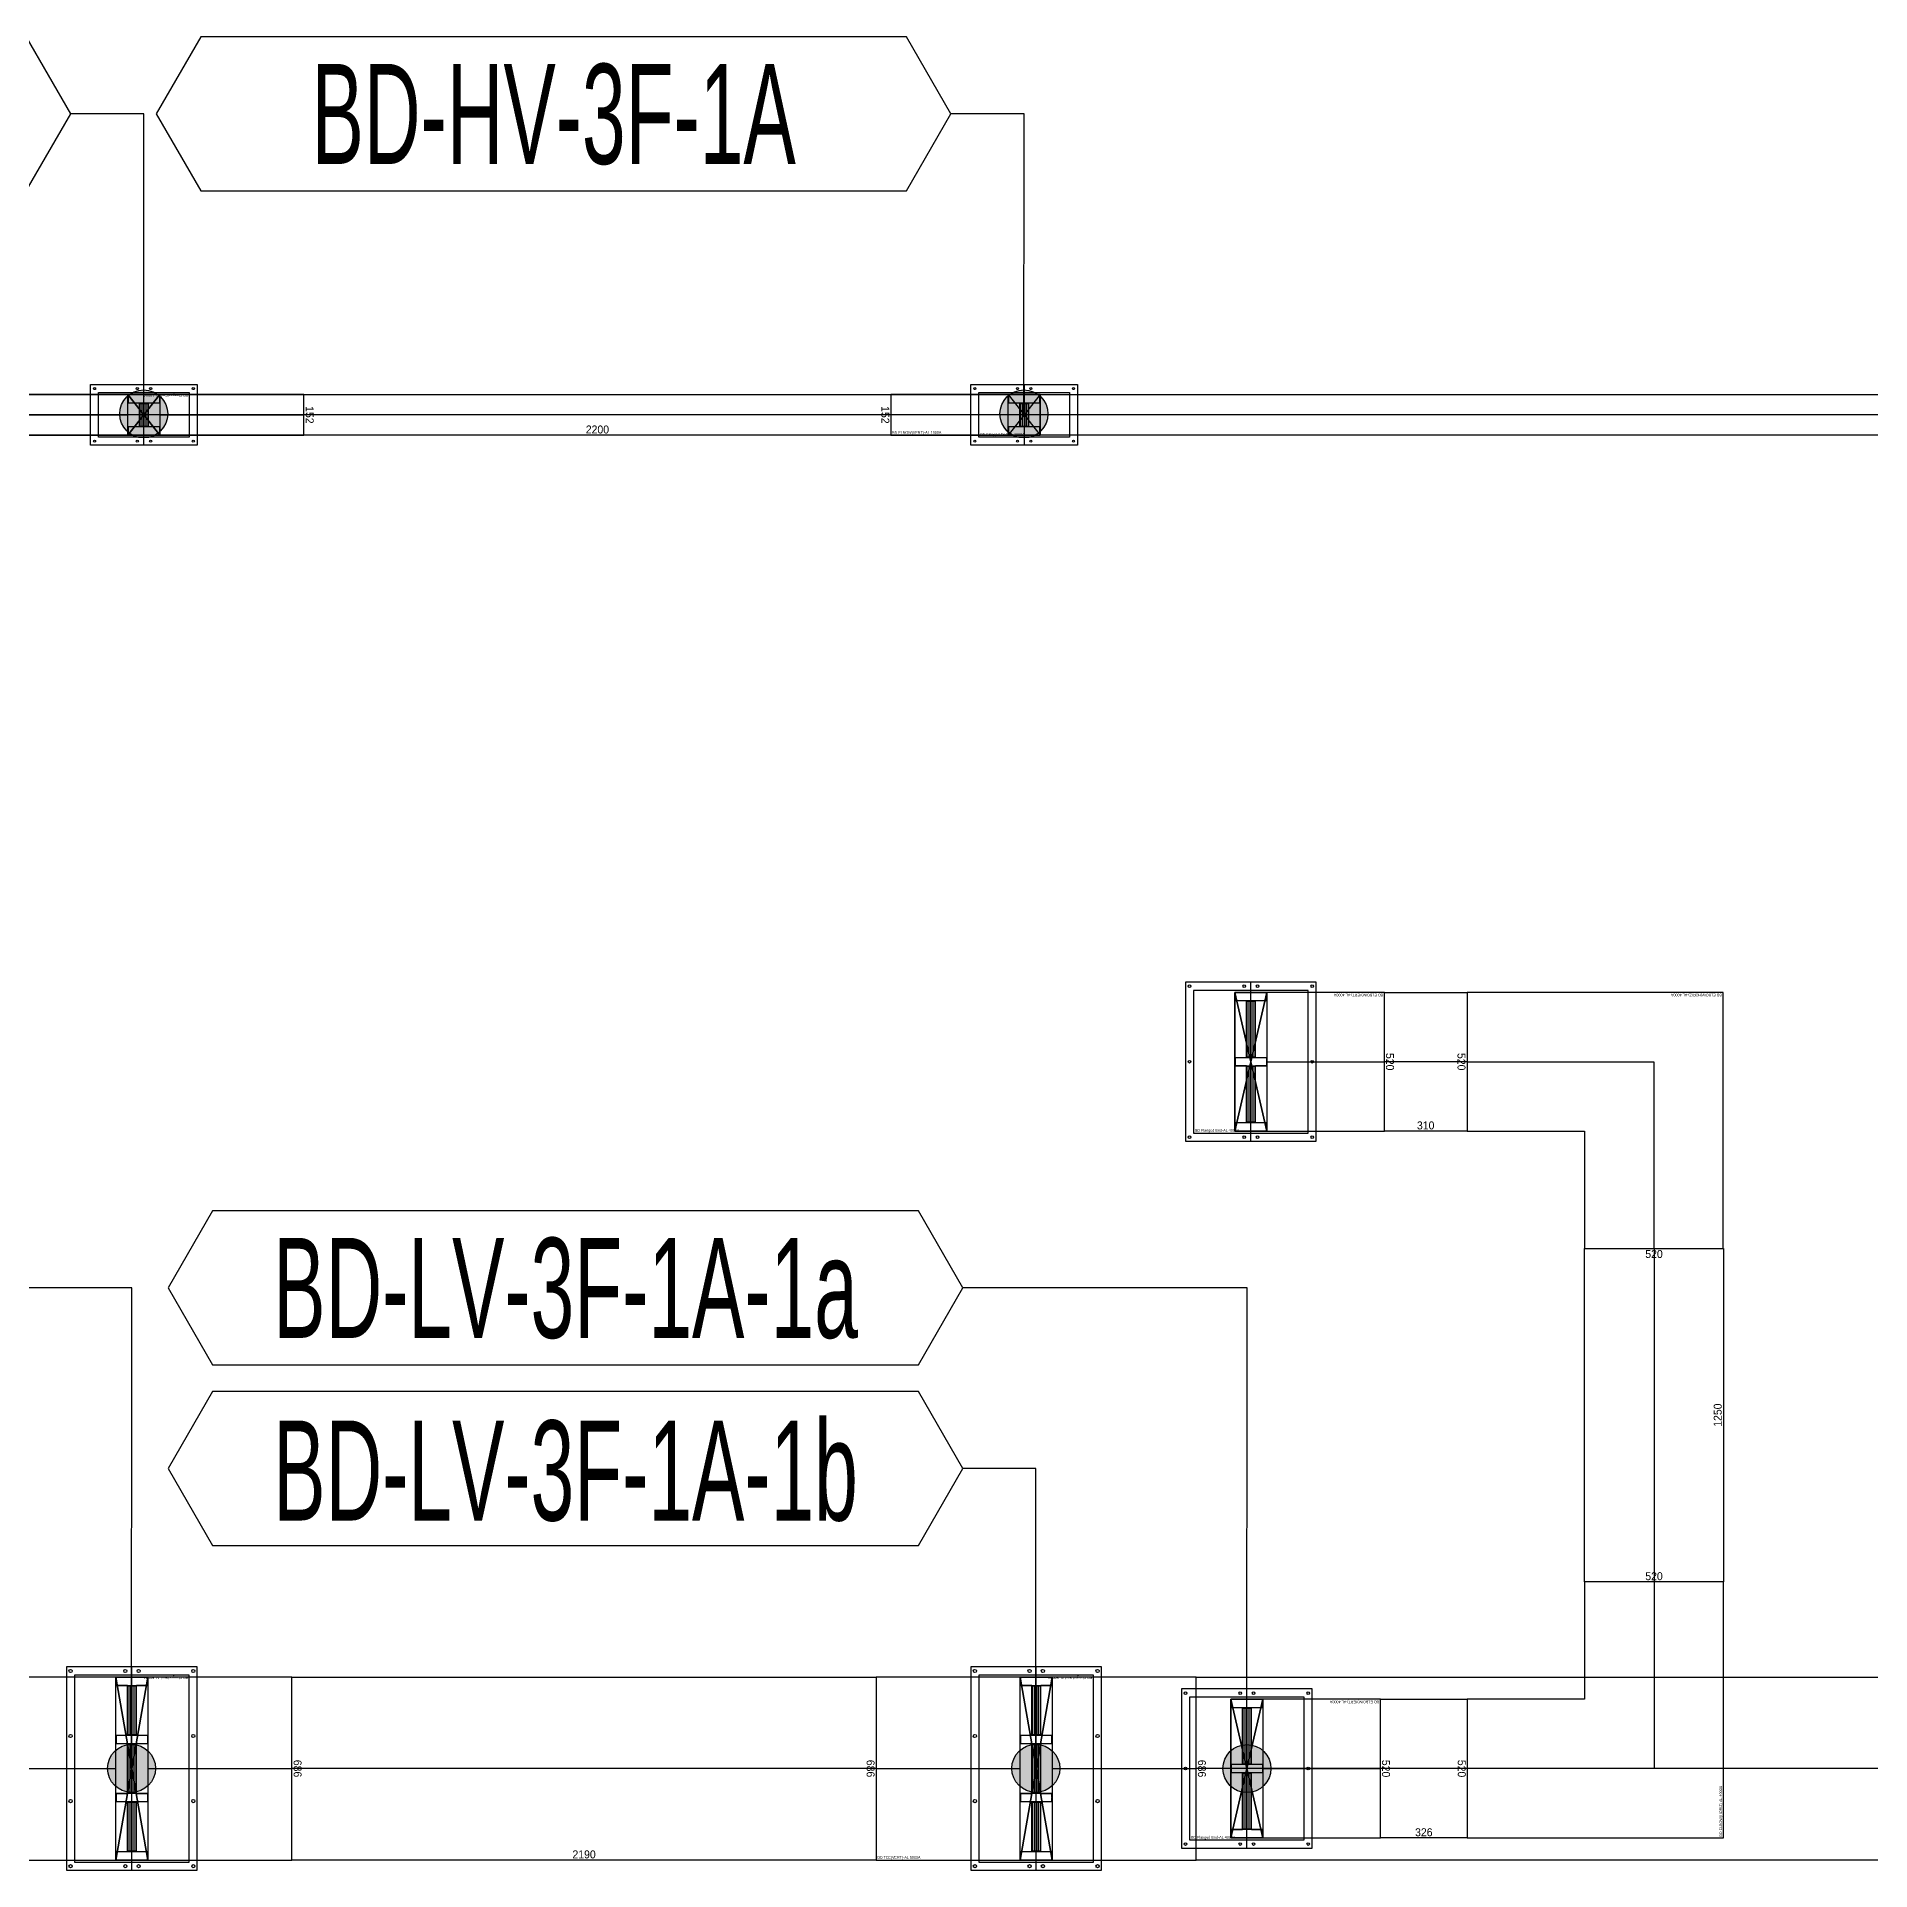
# Model space of a CAD drawing. Header units: millimetres. Extents: x 28486 to 374549, y -351975 to 868946.
# Drawn here: x 302048 to 308922, y 410718 to 417593 of the extents above; entities that cross this region are included whole.
import ezdxf
from ezdxf.enums import TextEntityAlignment as Align

# ---------------------------------------------------------------- set-up
doc = ezdxf.new("R2010")
doc.units = ezdxf.units.MM
doc.header["$LTSCALE"] = 150
doc.layers.get('Defpoints').update_dxf_attribs({"color": 150})
for name, color, linetype in [('-----27 Bus Duct_HV_IT BACK UP A', 7, 'Continuous'), ('-----27 Bus Duct_HV_IT BACK UP B', 3, 'Continuous'), ('-----27 Bus Duct_LV_380-220V', 200, 'Continuous'), ('-----27 Bus Duct_LV_380-220V_IT BACK UP', 2, 'Continuous'), ('-----29 주기', 1, 'Continuous'), ('-----30 Text', 2, 'Continuous'), ('-----99 Cable Schedule', 2, 'Continuous')]:
    doc.layers.add(name, color=color, linetype=linetype)
doc.styles.add('ELEC', font='')
doc.styles.get("Standard").update_dxf_attribs({"font": ''})
doc.styles.get('ELEC').set_extended_font_data('Dotum')
doc.styles.get('Standard').set_extended_font_data('Dotum')
doc.dimstyles.new('전기통신참고용-치수', dxfattribs={"dimscale": 15, "dimtxt": 2, "dimasz": 0, "dimexe": 0, "dimexo": 0, "dimgap": 0.4, "dimtad": 4, "dimdec": 0, "dimzin": 0, "dimdsep": 46, "dimtxsty": 'Standard', "dimblk": 'NONE', "dimcen": 0, "dimse1": 1, "dimse2": 1, "dimsd1": 1, "dimsd2": 1, "dimclrd": 8, "dimclre": 8, "dimclrt": 8, "dimadec": 0, "dimazin": 0, "dimtfac": 1, "dimtdec": 0, "dimtix": 1, "dimtmove": 2, "dimatfit": 0, "dimldrblk": 'NONE', "dimfxl": 2, "dimtolj": 1, "dimtzin": 0, "dimarcsym": 0})

# ---------------------------------------------------------------- blocks, each defined once
blk = doc.blocks.new('*U23')
at = {"color": 0}
blk.add_line((0, -298.5), (0, 298.5), dxfattribs=at)
at = {"color": 1}
for p, q in [((60, 260), (-60, -260)), ((-60, 260), (60, -260))]:
    blk.add_line(p, q, dxfattribs=at)
at = {"color": 0}
for points in [[(-245, -298.5), (245, -298.5), (245, 298.5), (-245, 298.5)], [(-215, -267.5), (215, -267.5), (215, 267.5), (-215, 267.5)]]:
    blk.add_lwpolyline(points, close=True, dxfattribs=at)
at = {"color": 1}
blk.add_lwpolyline([(60, -260), (-60, -260), (-60, 260), (60, 260)], close=True, dxfattribs=at)
for points in [[(-60, 14, -0.4142136), (-58, 16), (-17.2, 16, 0.4142136), (-16.2, 17), (-16.2, 227, 0.4142136), (-17.2, 228), (-58, 228, -0.4142136), (-60, 230), (-60, 260, -0.4142136), (-59, 259), (-59, 230, 0.4142136), (-58, 229), (58, 229, 0.4142136), (59, 230), (59, 259, -0.4142136), (60, 260), (60, 230, -0.4142136), (58, 228), (17.2, 228, 0.4142136), (16.2, 227), (16.2, 17, 0.4142136), (17.2, 16), (58, 16, -0.4142136), (60, 14), (60, 2, -0.4142136), (59, 3), (59, 14, 0.4142136), (58, 15), (-58, 15, 0.4142136), (-59, 14), (-59, 3, -0.4142136), (-60, 2), (-60, 2), (-60, 2), (-60, 2)], [(-15.2, 17), (-15.2, 227, -0.4142136), (-14.2, 228), (14.2, 228, -0.4142136), (15.2, 227), (15.2, 17, -0.4142136), (14.2, 16), (-14.2, 16, -0.4142136)], [(-14.2, 18), (-14.2, 226, -0.4142136), (-13.2, 227), (-8.85, 227, -0.4142136), (-7.85, 226), (-7.85, 18, -0.4142136), (-8.85, 17), (-13.2, 17, -0.4142136)], [(-6.85, 18), (-6.85, 226, -0.4142136), (-5.85, 227), (-1.5, 227, -0.4142136), (-0.5, 226), (-0.5, 18, -0.4142136), (-1.5, 17), (-5.85, 17, -0.4142136)], [(0.5, 18), (0.5, 226, -0.4142136), (1.5, 227), (5.85, 227, -0.4142136), (6.85, 226), (6.85, 18, -0.4142136), (5.85, 17), (1.5, 17, -0.4142136)], [(7.85, 18), (7.85, 226, -0.4142136), (8.85, 227), (13.2, 227, -0.4142136), (14.2, 226), (14.2, 18, -0.4142136), (13.2, 17), (8.85, 17, -0.4142136)], [(-60, -230, -0.4142136), (-58, -228), (-17.2, -228, 0.4142136), (-16.2, -227), (-16.2, -17, 0.4142136), (-17.2, -16), (-58, -16, -0.4142136), (-60, -14), (-60, 0, -0.4142136), (-59, -1), (-59, -14, 0.4142136), (-58, -15), (58, -15, 0.4142136), (59, -14), (59, -1, -0.4142136), (60, 0), (60, -14, -0.4142136), (58, -16), (17.2, -16, 0.4142136), (16.2, -17), (16.2, -227, 0.4142136), (17.2, -228), (58, -228, -0.4142136), (60, -230), (60, -260, -0.4142136), (59, -259), (59, -230, 0.4142136), (58, -229), (-58, -229, 0.4142136), (-59, -230), (-59, -259, -0.4142136), (-60, -260), (-60, -260), (-60, -260), (-60, -260)], [(-15.2, -227), (-15.2, -17, -0.4142136), (-14.2, -16), (14.2, -16, -0.4142136), (15.2, -17), (15.2, -227, -0.4142136), (14.2, -228), (-14.2, -228, -0.4142136)], [(-14.2, -226), (-14.2, -18, -0.4142136), (-13.2, -17), (-8.85, -17, -0.4142136), (-7.85, -18), (-7.85, -226, -0.4142136), (-8.85, -227), (-13.2, -227, -0.4142136)], [(-6.85, -226), (-6.85, -18, -0.4142136), (-5.85, -17), (-1.5, -17, -0.4142136), (-0.5, -18), (-0.5, -226, -0.4142136), (-1.5, -227), (-5.85, -227, -0.4142136)], [(0.5, -226), (0.5, -18, -0.4142136), (1.5, -17), (5.85, -17, -0.4142136), (6.85, -18), (6.85, -226, -0.4142136), (5.85, -227), (1.5, -227, -0.4142136)], [(7.85, -226), (7.85, -18, -0.4142136), (8.85, -17), (13.2, -17, -0.4142136), (14.2, -18), (14.2, -226, -0.4142136), (13.2, -227), (8.85, -227, -0.4142136)]]:
    blk.add_lwpolyline(points, format="xyb", close=True, dxfattribs=at)
at = {"color": 0}
for centre in [(-230, 283), (-25, 283), (25, 283), (230, 283), (-230, 0), (230, 0), (-230, -283), (-25, -283), (25, -283), (230, -283)]:
    blk.add_circle(centre, 5, dxfattribs=at)
at = {"color": 0, "style": 'ELEC'}
blk.add_text('BD Flanged End-AL 4000A', height=10, dxfattribs=at).set_placement((-210, -257.5), align=Align.MIDDLE_LEFT)
blk = doc.blocks.new('*U22')
at = {"color": 1}
for p, q in [((340, 260), (220, -260)), ((220, 260), (340, -260))]:
    blk.add_line(p, q, dxfattribs=at)
at = {"color": 0}
blk.add_lwpolyline([(-220, -260), (220, -260), (220, 260), (-220, 260)], close=True, dxfattribs=at)
blk.add_lwpolyline([(220, -260), (340, -260), (340, 260), (220, 260)], dxfattribs=at)
at = {"color": 1}
for points in [[(220, 14, -0.4142136), (222, 16), (262.8, 16, 0.4142136), (263.8, 17), (263.8, 227, 0.4142136), (262.8, 228), (222, 228, -0.4142136), (220, 230), (220, 260, -0.4142136), (221, 259), (221, 230, 0.4142136), (222, 229), (338, 229, 0.4142136), (339, 230), (339, 259, -0.4142136), (340, 260), (340, 230, -0.4142136), (338, 228), (297.2, 228, 0.4142136), (296.2, 227), (296.2, 17, 0.4142136), (297.2, 16), (338, 16, -0.4142136), (340, 14), (340, 2, -0.4142136), (339, 3), (339, 14, 0.4142136), (338, 15), (222, 15, 0.4142136), (221, 14), (221, 3, -0.4142136), (220, 2), (220, 2), (220, 2), (220, 2)], [(264.8, 17), (264.8, 227, -0.4142136), (265.8, 228), (294.2, 228, -0.4142136), (295.2, 227), (295.2, 17, -0.4142136), (294.2, 16), (265.8, 16, -0.4142136)], [(265.8, 18), (265.8, 226, -0.4142136), (266.8, 227), (271.15, 227, -0.4142136), (272.15, 226), (272.15, 18, -0.4142136), (271.15, 17), (266.8, 17, -0.4142136)], [(273.15, 18), (273.15, 226, -0.4142136), (274.15, 227), (278.5, 227, -0.4142136), (279.5, 226), (279.5, 18, -0.4142136), (278.5, 17), (274.15, 17, -0.4142136)], [(280.5, 18), (280.5, 226, -0.4142136), (281.5, 227), (285.85, 227, -0.4142136), (286.85, 226), (286.85, 18, -0.4142136), (285.85, 17), (281.5, 17, -0.4142136)], [(287.85, 18), (287.85, 226, -0.4142136), (288.85, 227), (293.2, 227, -0.4142136), (294.2, 226), (294.2, 18, -0.4142136), (293.2, 17), (288.85, 17, -0.4142136)], [(220, -230, -0.4142136), (222, -228), (262.8, -228, 0.4142136), (263.8, -227), (263.8, -17, 0.4142136), (262.8, -16), (222, -16, -0.4142136), (220, -14), (220, 0, -0.4142136), (221, -1), (221, -14, 0.4142136), (222, -15), (338, -15, 0.4142136), (339, -14), (339, -1, -0.4142136), (340, 0), (340, -14, -0.4142136), (338, -16), (297.2, -16, 0.4142136), (296.2, -17), (296.2, -227, 0.4142136), (297.2, -228), (338, -228, -0.4142136), (340, -230), (340, -260, -0.4142136), (339, -259), (339, -230, 0.4142136), (338, -229), (222, -229, 0.4142136), (221, -230), (221, -259, -0.4142136), (220, -260), (220, -260), (220, -260), (220, -260)], [(264.8, -227), (264.8, -17, -0.4142136), (265.8, -16), (294.2, -16, -0.4142136), (295.2, -17), (295.2, -227, -0.4142136), (294.2, -228), (265.8, -228, -0.4142136)], [(265.8, -226), (265.8, -18, -0.4142136), (266.8, -17), (271.15, -17, -0.4142136), (272.15, -18), (272.15, -226, -0.4142136), (271.15, -227), (266.8, -227, -0.4142136)], [(273.15, -226), (273.15, -18, -0.4142136), (274.15, -17), (278.5, -17, -0.4142136), (279.5, -18), (279.5, -226, -0.4142136), (278.5, -227), (274.15, -227, -0.4142136)], [(280.5, -226), (280.5, -18, -0.4142136), (281.5, -17), (285.85, -17, -0.4142136), (286.85, -18), (286.85, -226, -0.4142136), (285.85, -227), (281.5, -227, -0.4142136)], [(287.85, -226), (287.85, -18, -0.4142136), (288.85, -17), (293.2, -17, -0.4142136), (294.2, -18), (294.2, -226, -0.4142136), (293.2, -227), (288.85, -227, -0.4142136)]]:
    blk.add_lwpolyline(points, format="xyb", close=True, dxfattribs=at)
blk.add_lwpolyline([(220, 0), (-220, 0)], dxfattribs=at)
at = {"color": 0, "style": 'ELEC'}
blk.add_text('BD ELBOW(VERT)-AL 4000A', height=10, dxfattribs=at).set_placement((-215, -250), align=Align.MIDDLE_LEFT)
blk = doc.blocks.new('*U24')
at = {"color": 0}
blk.add_lwpolyline([(-260, -260), (700, -260), (700, 260), (260, 260), (260, 700), (-260, 700)], close=True, dxfattribs=at)
at = {"color": 1}
blk.add_lwpolyline([(700, 0), (0, 0), (0, 700)], dxfattribs=at)
at = {"color": 0, "style": 'ELEC'}
blk.add_text('BD ELBOW(HORIZ)-AL 4000A', height=10, dxfattribs=at).set_placement((-255, -250), align=Align.MIDDLE_LEFT)
blk = doc.blocks.new('*D876')
at = {"layer": 'Defpoints', "color": 0, "transparency": 16777216}
for p in [(0, 3210), (520, 3210), (520, 3210)]:
    blk.add_point(p, dxfattribs=at)
at = {"color": 0, "transparency": 16777216, "insert": (260, 3189), "char_height": 30, "attachment_point": 5}
blk.add_mtext('\\A1;{\\C0;520}', dxfattribs=at)
blk = doc.blocks.new('_None')
blk = doc.blocks.new('*D877')
at = {"layer": 'Defpoints', "color": 0, "transparency": 16777216}
for p in [(520, 3210), (520, 3210), (520, 2900)]:
    blk.add_point(p, dxfattribs=at)
at = {"color": 0, "transparency": 16777216, "insert": (499, 3055), "char_height": 30, "attachment_point": 5, "rotation": 90}
blk.add_mtext('\\A1;{\\C0;310}', dxfattribs=at)
blk = doc.blocks.new('*D878')
at = {"layer": 'Defpoints', "color": 0, "transparency": 16777216}
for p in [(0, 2900), (520, 2900), (520, 2900)]:
    blk.add_point(p, dxfattribs=at)
at = {"color": 0, "transparency": 16777216, "insert": (260, 2921), "char_height": 30, "attachment_point": 5}
blk.add_mtext('\\A1;{\\C0;520}', dxfattribs=at)
blk = doc.blocks.new('*D860')
at = {"layer": 'Defpoints', "color": 0, "transparency": 16777216}
for p in [(0, 3226), (520, 3226), (520, 3226)]:
    blk.add_point(p, dxfattribs=at)
at = {"color": 0, "transparency": 16777216, "insert": (260, 3205), "char_height": 30, "attachment_point": 5}
blk.add_mtext('\\A1;{\\C0;520}', dxfattribs=at)
blk = doc.blocks.new('*D861')
at = {"layer": 'Defpoints', "color": 0, "transparency": 16777216}
for p in [(520, 3226), (520, 3226), (520, 2900)]:
    blk.add_point(p, dxfattribs=at)
at = {"color": 0, "transparency": 16777216, "insert": (499, 3063), "char_height": 30, "attachment_point": 5, "rotation": 90}
blk.add_mtext('\\A1;{\\C0;326}', dxfattribs=at)
blk = doc.blocks.new('*D862')
at = {"layer": 'Defpoints', "color": 0, "transparency": 16777216}
for p in [(0, 2900), (520, 2900), (520, 2900)]:
    blk.add_point(p, dxfattribs=at)
at = {"color": 0, "transparency": 16777216, "insert": (260, 2921), "char_height": 30, "attachment_point": 5}
blk.add_mtext('\\A1;{\\C0;520}', dxfattribs=at)
blk = doc.blocks.new('*D30')
at = {"layer": 'Defpoints', "color": 0, "transparency": 16777216}
for p in [(0, 4150), (520, 4150), (520, 4150)]:
    blk.add_point(p, dxfattribs=at)
at = {"color": 0, "transparency": 16777216, "insert": (260, 4129), "char_height": 30, "attachment_point": 5}
blk.add_mtext('\\A1;{\\C0;520}', dxfattribs=at)
blk = doc.blocks.new('*D31')
at = {"layer": 'Defpoints', "color": 0, "transparency": 16777216}
for p in [(520, 4150), (520, 4150), (520, 2900)]:
    blk.add_point(p, dxfattribs=at)
at = {"color": 0, "transparency": 16777216, "insert": (499, 3525), "char_height": 30, "attachment_point": 5, "rotation": 90}
blk.add_mtext('\\A1;{\\C0;1250}', dxfattribs=at)
blk = doc.blocks.new('*D32')
at = {"layer": 'Defpoints', "color": 0, "transparency": 16777216}
for p in [(0, 2900), (520, 2900), (520, 2900)]:
    blk.add_point(p, dxfattribs=at)
at = {"color": 0, "transparency": 16777216, "insert": (260, 2921), "char_height": 30, "attachment_point": 5}
blk.add_mtext('\\A1;{\\C0;520}', dxfattribs=at)
blk = doc.blocks.new('*U66')
at = {"color": 1}
for p, q in [((60, 76), (-60, -76)), ((-60, 76), (60, -76))]:
    blk.add_line(p, q, dxfattribs=at)
at = {"color": 0}
blk.add_line((0, 113.5), (0, -113.5), dxfattribs=at)
for points in [[(200, -113.5), (-200, -113.5), (-200, 113.5), (200, 113.5)], [(170, -83.5), (-170, -83.5), (-170, 83.5), (170, 83.5)]]:
    blk.add_lwpolyline(points, close=True, dxfattribs=at)
at = {"color": 1}
blk.add_lwpolyline([(60, -76), (-60, -76), (-60, 76), (60, 76)], close=True, dxfattribs=at)
for points in [[(-60, -46, -0.4142136), (-58, -44), (-17.2, -44, 0.4142136), (-16.2, -43), (-16.2, 43, 0.4142136), (-17.2, 44), (-58, 44, -0.4142136), (-60, 46), (-60, 76, -0.4142136), (-59, 75), (-59, 46, 0.4142136), (-58, 45), (58, 45, 0.4142136), (59, 46), (59, 75, -0.4142136), (60, 76), (60, 46, -0.4142136), (58, 44), (17.2, 44, 0.4142136), (16.2, 43), (16.2, -43, 0.4142136), (17.2, -44), (58, -44, -0.4142136), (60, -46), (60, -76, -0.4142136), (59, -75), (59, -46, 0.4142136), (58, -45), (-58, -45, 0.4142136), (-59, -46), (-59, -75, -0.4142136), (-60, -76), (-60, -76), (-60, -76), (-60, -76)], [(-15.2, -43), (-15.2, 43, -0.4142136), (-14.2, 44), (14.2, 44, -0.4142136), (15.2, 43), (15.2, -43, -0.4142136), (14.2, -44), (-14.2, -44, -0.4142136)], [(-14.2, -42), (-14.2, 42, -0.4142136), (-13.2, 43), (-8.85, 43, -0.4142136), (-7.85, 42), (-7.85, -42, -0.4142136), (-8.85, -43), (-13.2, -43, -0.4142136)], [(-6.85, -42), (-6.85, 42, -0.4142136), (-5.85, 43), (-1.5, 43, -0.4142136), (-0.5, 42), (-0.5, -42, -0.4142136), (-1.5, -43), (-5.85, -43, -0.4142136)], [(0.5, -42), (0.5, 42, -0.4142136), (1.5, 43), (5.85, 43, -0.4142136), (6.85, 42), (6.85, -42, -0.4142136), (5.85, -43), (1.5, -43, -0.4142136)], [(7.85, -42), (7.85, 42, -0.4142136), (8.85, 43), (13.2, 43, -0.4142136), (14.2, 42), (14.2, -42, -0.4142136), (13.2, -43), (8.85, -43, -0.4142136)]]:
    blk.add_lwpolyline(points, format="xyb", close=True, dxfattribs=at)
at = {"color": 0}
for centre in [(-185, 98.5), (-25, 98.5), (25, 98.5), (185, 98.5), (-185, -98.5), (-25, -98.5), (25, -98.5), (185, -98.5)]:
    blk.add_circle(centre, 4, dxfattribs=at)
at = {"color": 0, "style": 'ELEC'}
blk.add_text('BD Flanged End-AL 1000A', height=10, dxfattribs=at).set_placement((-165, -73.5), align=Align.MIDDLE_LEFT)
blk = doc.blocks.new('*U67')
at = {"color": 1}
for p, q in [((340, 76), (220, -76)), ((220, 76), (340, -76))]:
    blk.add_line(p, q, dxfattribs=at)
at = {"color": 0}
blk.add_lwpolyline([(-220, -76), (220, -76), (220, 76), (-220, 76)], close=True, dxfattribs=at)
blk.add_lwpolyline([(220, -76), (340, -76), (340, 76), (220, 76)], dxfattribs=at)
at = {"color": 1}
for points in [[(220, -46, -0.4142136), (222, -44), (262.8, -44, 0.4142136), (263.8, -43), (263.8, 43, 0.4142136), (262.8, 44), (222, 44, -0.4142136), (220, 46), (220, 76, -0.4142136), (221, 75), (221, 46, 0.4142136), (222, 45), (338, 45, 0.4142136), (339, 46), (339, 75, -0.4142136), (340, 76), (340, 46, -0.4142136), (338, 44), (297.2, 44, 0.4142136), (296.2, 43), (296.2, -43, 0.4142136), (297.2, -44), (338, -44, -0.4142136), (340, -46), (340, -76, -0.4142136), (339, -75), (339, -46, 0.4142136), (338, -45), (222, -45, 0.4142136), (221, -46), (221, -75, -0.4142136), (220, -76), (220, -76), (220, -76), (220, -76)], [(264.8, -43), (264.8, 43, -0.4142136), (265.8, 44), (294.2, 44, -0.4142136), (295.2, 43), (295.2, -43, -0.4142136), (294.2, -44), (265.8, -44, -0.4142136)], [(265.8, -42), (265.8, 42, -0.4142136), (266.8, 43), (271.15, 43, -0.4142136), (272.15, 42), (272.15, -42, -0.4142136), (271.15, -43), (266.8, -43, -0.4142136)], [(273.15, -42), (273.15, 42, -0.4142136), (274.15, 43), (278.5, 43, -0.4142136), (279.5, 42), (279.5, -42, -0.4142136), (278.5, -43), (274.15, -43, -0.4142136)], [(280.5, -42), (280.5, 42, -0.4142136), (281.5, 43), (285.85, 43, -0.4142136), (286.85, 42), (286.85, -42, -0.4142136), (285.85, -43), (281.5, -43, -0.4142136)], [(287.85, -42), (287.85, 42, -0.4142136), (288.85, 43), (293.2, 43, -0.4142136), (294.2, 42), (294.2, -42, -0.4142136), (293.2, -43), (288.85, -43, -0.4142136)]]:
    blk.add_lwpolyline(points, format="xyb", close=True, dxfattribs=at)
blk.add_lwpolyline([(220, 0), (-220, 0)], dxfattribs=at)
at = {"color": 0, "style": 'ELEC'}
blk.add_text('BD ELBOW(VERT)-AL 1000A', height=10, dxfattribs=at).set_placement((-215, -66), align=Align.MIDDLE_LEFT)
blk = doc.blocks.new('*U292')
at = {"color": 1}
for p, q in [((390, 76), (270, -76)), ((270, 76), (390, -76)), ((-270, 0), (270, 0)), ((390, 0), (930, 0))]:
    blk.add_line(p, q, dxfattribs=at)
at = {"color": 0}
for points in [[(-270, -76), (270, -76), (270, 76), (-270, 76)], [(390, -76), (930, -76), (930, 76), (390, 76)]]:
    blk.add_lwpolyline(points, close=True, dxfattribs=at)
for points in [[(390, 76), (270, 76)], [(270, -76), (390, -76)]]:
    blk.add_lwpolyline(points, dxfattribs=at)
at = {"color": 1}
for points in [[(270, -46, -0.4142136), (272, -44), (312.8, -44, 0.4142136), (313.8, -43), (313.8, 43, 0.4142136), (312.8, 44), (272, 44, -0.4142136), (270, 46), (270, 76, -0.4142136), (271, 75), (271, 46, 0.4142136), (272, 45), (388, 45, 0.4142136), (389, 46), (389, 75, -0.4142136), (390, 76), (390, 46, -0.4142136), (388, 44), (347.2, 44, 0.4142136), (346.2, 43), (346.2, -43, 0.4142136), (347.2, -44), (388, -44, -0.4142136), (390, -46), (390, -76, -0.4142136), (389, -75), (389, -46, 0.4142136), (388, -45), (272, -45, 0.4142136), (271, -46), (271, -75, -0.4142136), (270, -76), (270, -76), (270, -76), (270, -76)], [(314.8, -43), (314.8, 43, -0.4142136), (315.8, 44), (344.2, 44, -0.4142136), (345.2, 43), (345.2, -43, -0.4142136), (344.2, -44), (315.8, -44, -0.4142136)], [(315.8, -42), (315.8, 42, -0.4142136), (316.8, 43), (321.15, 43, -0.4142136), (322.15, 42), (322.15, -42, -0.4142136), (321.15, -43), (316.8, -43, -0.4142136)], [(323.15, -42), (323.15, 42, -0.4142136), (324.15, 43), (328.5, 43, -0.4142136), (329.5, 42), (329.5, -42, -0.4142136), (328.5, -43), (324.15, -43, -0.4142136)], [(330.5, -42), (330.5, 42, -0.4142136), (331.5, 43), (335.85, 43, -0.4142136), (336.85, 42), (336.85, -42, -0.4142136), (335.85, -43), (331.5, -43, -0.4142136)], [(337.85, -42), (337.85, 42, -0.4142136), (338.85, 43), (343.2, 43, -0.4142136), (344.2, 42), (344.2, -42, -0.4142136), (343.2, -43), (338.85, -43, -0.4142136)]]:
    blk.add_lwpolyline(points, format="xyb", close=True, dxfattribs=at)
at = {"color": 0, "style": 'ELEC'}
blk.add_text('BD TEE(VERT)-AL 1000A', height=10, dxfattribs=at).set_placement((-265, -66), align=Align.MIDDLE_LEFT)
blk = doc.blocks.new('*D624')
at = {"layer": 'Defpoints', "color": 0, "transparency": 16777216}
for p in [(0, 589), (152, 589), (152, 589)]:
    blk.add_point(p, dxfattribs=at)
at = {"color": 0, "transparency": 16777216, "insert": (76, 568), "char_height": 30, "attachment_point": 5}
blk.add_mtext('\\A1;{\\C0;152}', dxfattribs=at)
blk = doc.blocks.new('*D625')
at = {"layer": 'Defpoints', "color": 0, "transparency": 16777216}
for p in [(152, 589), (152, 589), (152, -1611)]:
    blk.add_point(p, dxfattribs=at)
at = {"color": 0, "transparency": 16777216, "insert": (131, -511), "char_height": 30, "attachment_point": 5, "rotation": 90}
blk.add_mtext('\\A1;{\\C0;2200}', dxfattribs=at)
blk = doc.blocks.new('*D626')
at = {"layer": 'Defpoints', "color": 0, "transparency": 16777216}
for p in [(0, -1611), (152, -1611), (152, -1611)]:
    blk.add_point(p, dxfattribs=at)
at = {"color": 0, "transparency": 16777216, "insert": (76, -1590), "char_height": 30, "attachment_point": 5}
blk.add_mtext('\\A1;{\\C0;152}', dxfattribs=at)
blk = doc.blocks.new('*U79')
at = {"color": 0}
blk.add_line((0, 381.5), (0, -381.5), dxfattribs=at)
at = {"color": 1}
for p, q in [((60, 343), (-60, -343)), ((-60, 343), (60, -343))]:
    blk.add_line(p, q, dxfattribs=at)
at = {"color": 0}
for points in [[(-245, -381.5), (245, -381.5), (245, 381.5), (-245, 381.5)], [(-215, -350.5), (215, -350.5), (215, 350.5), (-215, 350.5)]]:
    blk.add_lwpolyline(points, close=True, dxfattribs=at)
at = {"color": 1}
blk.add_lwpolyline([(60, -343), (-60, -343), (-60, 343), (60, 343)], close=True, dxfattribs=at)
for points in [[(-60, 123, -0.4142136), (-58, 125), (-17.2, 125, 0.4142136), (-16.2, 126), (-16.2, 310, 0.4142136), (-17.2, 311), (-58, 311, -0.4142136), (-60, 313), (-60, 343, -0.4142136), (-59, 342), (-59, 313, 0.4142136), (-58, 312), (58, 312, 0.4142136), (59, 313), (59, 342, -0.4142136), (60, 343), (60, 313, -0.4142136), (58, 311), (17.2, 311, 0.4142136), (16.2, 310), (16.2, 126, 0.4142136), (17.2, 125), (58, 125, -0.4142136), (60, 123), (60, 111, -0.4142136), (59, 112), (59, 123, 0.4142136), (58, 124), (-58, 124, 0.4142136), (-59, 123), (-59, 112, -0.4142136), (-60, 111), (-60, 111), (-60, 111), (-60, 111)], [(-15.2, 126), (-15.2, 310, -0.4142136), (-14.2, 311), (14.2, 311, -0.4142136), (15.2, 310), (15.2, 126, -0.4142136), (14.2, 125), (-14.2, 125, -0.4142136)], [(-14.2, 127), (-14.2, 309, -0.4142136), (-13.2, 310), (-8.85, 310, -0.4142136), (-7.85, 309), (-7.85, 127, -0.4142136), (-8.85, 126), (-13.2, 126, -0.4142136)], [(-6.85, 127), (-6.85, 309, -0.4142136), (-5.85, 310), (-1.5, 310, -0.4142136), (-0.5, 309), (-0.5, 127, -0.4142136), (-1.5, 126), (-5.85, 126, -0.4142136)], [(0.5, 127), (0.5, 309, -0.4142136), (1.5, 310), (5.85, 310, -0.4142136), (6.85, 309), (6.85, 127, -0.4142136), (5.85, 126), (1.5, 126, -0.4142136)], [(7.85, 127), (7.85, 309, -0.4142136), (8.85, 310), (13.2, 310, -0.4142136), (14.2, 309), (14.2, 127, -0.4142136), (13.2, 126), (8.85, 126, -0.4142136)], [(-60, -95, -0.4142136), (-58, -93), (-17.2, -93, 0.4142136), (-16.2, -92), (-16.2, 92, 0.4142136), (-17.2, 93), (-58, 93, -0.4142136), (-60, 95), (-60, 109, -0.4142136), (-59, 108), (-59, 95, 0.4142136), (-58, 94), (58, 94, 0.4142136), (59, 95), (59, 108, -0.4142136), (60, 109), (60, 95, -0.4142136), (58, 93), (17.2, 93, 0.4142136), (16.2, 92), (16.2, -92, 0.4142136), (17.2, -93), (58, -93, -0.4142136), (60, -95), (60, -108, -0.4142136), (59, -107), (59, -95, 0.4142136), (58, -94), (-58, -94, 0.4142136), (-59, -95), (-59, -107, -0.4142136), (-60, -108), (-60, -108), (-60, -108), (-60, -108)], [(-15.2, -92), (-15.2, 92, -0.4142136), (-14.2, 93), (14.2, 93, -0.4142136), (15.2, 92), (15.2, -92, -0.4142136), (14.2, -93), (-14.2, -93, -0.4142136)], [(-14.2, -91), (-14.2, 91, -0.4142136), (-13.2, 92), (-8.85, 92, -0.4142136), (-7.85, 91), (-7.85, -91, -0.4142136), (-8.85, -92), (-13.2, -92, -0.4142136)], [(-6.85, -91), (-6.85, 91, -0.4142136), (-5.85, 92), (-1.5, 92, -0.4142136), (-0.5, 91), (-0.5, -91, -0.4142136), (-1.5, -92), (-5.85, -92, -0.4142136)], [(0.5, -91), (0.5, 91, -0.4142136), (1.5, 92), (5.85, 92, -0.4142136), (6.85, 91), (6.85, -91, -0.4142136), (5.85, -92), (1.5, -92, -0.4142136)], [(7.85, -91), (7.85, 91, -0.4142136), (8.85, 92), (13.2, 92, -0.4142136), (14.2, 91), (14.2, -91, -0.4142136), (13.2, -92), (8.85, -92, -0.4142136)], [(-60, -313, -0.4142136), (-58, -311), (-17.2, -311, 0.4142136), (-16.2, -310), (-16.2, -126, 0.4142136), (-17.2, -125), (-58, -125, -0.4142136), (-60, -123), (-60, -110, -0.4142136), (-59, -111), (-59, -123, 0.4142136), (-58, -124), (58, -124, 0.4142136), (59, -123), (59, -111, -0.4142136), (60, -110), (60, -123, -0.4142136), (58, -125), (17.2, -125, 0.4142136), (16.2, -126), (16.2, -310, 0.4142136), (17.2, -311), (58, -311, -0.4142136), (60, -313), (60, -343, -0.4142136), (59, -342), (59, -313, 0.4142136), (58, -312), (-58, -312, 0.4142136), (-59, -313), (-59, -342, -0.4142136), (-60, -343), (-60, -343), (-60, -343), (-60, -343)], [(-15.2, -310), (-15.2, -126, -0.4142136), (-14.2, -125), (14.2, -125, -0.4142136), (15.2, -126), (15.2, -310, -0.4142136), (14.2, -311), (-14.2, -311, -0.4142136)], [(-14.2, -309), (-14.2, -127, -0.4142136), (-13.2, -126), (-8.85, -126, -0.4142136), (-7.85, -127), (-7.85, -309, -0.4142136), (-8.85, -310), (-13.2, -310, -0.4142136)], [(-6.85, -309), (-6.85, -127, -0.4142136), (-5.85, -126), (-1.5, -126, -0.4142136), (-0.5, -127), (-0.5, -309, -0.4142136), (-1.5, -310), (-5.85, -310, -0.4142136)], [(0.5, -309), (0.5, -127, -0.4142136), (1.5, -126), (5.85, -126, -0.4142136), (6.85, -127), (6.85, -309, -0.4142136), (5.85, -310), (1.5, -310, -0.4142136)], [(7.85, -309), (7.85, -127, -0.4142136), (8.85, -126), (13.2, -126, -0.4142136), (14.2, -127), (14.2, -309, -0.4142136), (13.2, -310), (8.85, -310, -0.4142136)]]:
    blk.add_lwpolyline(points, format="xyb", close=True, dxfattribs=at)
at = {"color": 0}
for centre in [(-230, 366), (-25, 366), (25, 366), (230, 366), (-230, 122), (230, 122), (-230, -122), (230, -122), (-230, -366), (-25, -366), (25, -366), (230, -366)]:
    blk.add_circle(centre, 6, dxfattribs=at)
at = {"color": 0, "style": 'ELEC'}
blk.add_text('BD Flanged End-AL 5000A', height=10, dxfattribs=at).set_placement((-210, -340.5), align=Align.MIDDLE_LEFT)
blk = doc.blocks.new('*U287')
at = {"color": 1}
for p, q in [((390, 343), (270, -343)), ((270, 343), (390, -343)), ((-270, 0), (270, 0)), ((390, 0), (930, 0))]:
    blk.add_line(p, q, dxfattribs=at)
at = {"color": 0}
for points in [[(-270, -343), (270, -343), (270, 343), (-270, 343)], [(390, -343), (930, -343), (930, 343), (390, 343)]]:
    blk.add_lwpolyline(points, close=True, dxfattribs=at)
for points in [[(390, 343), (270, 343)], [(270, -343), (390, -343)]]:
    blk.add_lwpolyline(points, dxfattribs=at)
at = {"color": 1}
for points in [[(270, 123, -0.4142136), (272, 125), (312.8, 125, 0.4142136), (313.8, 126), (313.8, 310, 0.4142136), (312.8, 311), (272, 311, -0.4142136), (270, 313), (270, 343, -0.4142136), (271, 342), (271, 313, 0.4142136), (272, 312), (388, 312, 0.4142136), (389, 313), (389, 342, -0.4142136), (390, 343), (390, 313, -0.4142136), (388, 311), (347.2, 311, 0.4142136), (346.2, 310), (346.2, 126, 0.4142136), (347.2, 125), (388, 125, -0.4142136), (390, 123), (390, 111, -0.4142136), (389, 112), (389, 123, 0.4142136), (388, 124), (272, 124, 0.4142136), (271, 123), (271, 112, -0.4142136), (270, 111), (270, 111), (270, 111), (270, 111)], [(314.8, 126), (314.8, 310, -0.4142136), (315.8, 311), (344.2, 311, -0.4142136), (345.2, 310), (345.2, 126, -0.4142136), (344.2, 125), (315.8, 125, -0.4142136)], [(315.8, 127), (315.8, 309, -0.4142136), (316.8, 310), (321.15, 310, -0.4142136), (322.15, 309), (322.15, 127, -0.4142136), (321.15, 126), (316.8, 126, -0.4142136)], [(323.15, 127), (323.15, 309, -0.4142136), (324.15, 310), (328.5, 310, -0.4142136), (329.5, 309), (329.5, 127, -0.4142136), (328.5, 126), (324.15, 126, -0.4142136)], [(330.5, 127), (330.5, 309, -0.4142136), (331.5, 310), (335.85, 310, -0.4142136), (336.85, 309), (336.85, 127, -0.4142136), (335.85, 126), (331.5, 126, -0.4142136)], [(337.85, 127), (337.85, 309, -0.4142136), (338.85, 310), (343.2, 310, -0.4142136), (344.2, 309), (344.2, 127, -0.4142136), (343.2, 126), (338.85, 126, -0.4142136)], [(270, -95, -0.4142136), (272, -93), (312.8, -93, 0.4142136), (313.8, -92), (313.8, 92, 0.4142136), (312.8, 93), (272, 93, -0.4142136), (270, 95), (270, 109, -0.4142136), (271, 108), (271, 95, 0.4142136), (272, 94), (388, 94, 0.4142136), (389, 95), (389, 108, -0.4142136), (390, 109), (390, 95, -0.4142136), (388, 93), (347.2, 93, 0.4142136), (346.2, 92), (346.2, -92, 0.4142136), (347.2, -93), (388, -93, -0.4142136), (390, -95), (390, -108, -0.4142136), (389, -107), (389, -95, 0.4142136), (388, -94), (272, -94, 0.4142136), (271, -95), (271, -107, -0.4142136), (270, -108), (270, -108), (270, -108), (270, -108)], [(314.8, -92), (314.8, 92, -0.4142136), (315.8, 93), (344.2, 93, -0.4142136), (345.2, 92), (345.2, -92, -0.4142136), (344.2, -93), (315.8, -93, -0.4142136)], [(315.8, -91), (315.8, 91, -0.4142136), (316.8, 92), (321.15, 92, -0.4142136), (322.15, 91), (322.15, -91, -0.4142136), (321.15, -92), (316.8, -92, -0.4142136)], [(323.15, -91), (323.15, 91, -0.4142136), (324.15, 92), (328.5, 92, -0.4142136), (329.5, 91), (329.5, -91, -0.4142136), (328.5, -92), (324.15, -92, -0.4142136)], [(330.5, -91), (330.5, 91, -0.4142136), (331.5, 92), (335.85, 92, -0.4142136), (336.85, 91), (336.85, -91, -0.4142136), (335.85, -92), (331.5, -92, -0.4142136)], [(337.85, -91), (337.85, 91, -0.4142136), (338.85, 92), (343.2, 92, -0.4142136), (344.2, 91), (344.2, -91, -0.4142136), (343.2, -92), (338.85, -92, -0.4142136)], [(270, -313, -0.4142136), (272, -311), (312.8, -311, 0.4142136), (313.8, -310), (313.8, -126, 0.4142136), (312.8, -125), (272, -125, -0.4142136), (270, -123), (270, -110, -0.4142136), (271, -111), (271, -123, 0.4142136), (272, -124), (388, -124, 0.4142136), (389, -123), (389, -111, -0.4142136), (390, -110), (390, -123, -0.4142136), (388, -125), (347.2, -125, 0.4142136), (346.2, -126), (346.2, -310, 0.4142136), (347.2, -311), (388, -311, -0.4142136), (390, -313), (390, -343, -0.4142136), (389, -342), (389, -313, 0.4142136), (388, -312), (272, -312, 0.4142136), (271, -313), (271, -342, -0.4142136), (270, -343), (270, -343), (270, -343), (270, -343)], [(314.8, -310), (314.8, -126, -0.4142136), (315.8, -125), (344.2, -125, -0.4142136), (345.2, -126), (345.2, -310, -0.4142136), (344.2, -311), (315.8, -311, -0.4142136)], [(315.8, -309), (315.8, -127, -0.4142136), (316.8, -126), (321.15, -126, -0.4142136), (322.15, -127), (322.15, -309, -0.4142136), (321.15, -310), (316.8, -310, -0.4142136)], [(323.15, -309), (323.15, -127, -0.4142136), (324.15, -126), (328.5, -126, -0.4142136), (329.5, -127), (329.5, -309, -0.4142136), (328.5, -310), (324.15, -310, -0.4142136)], [(330.5, -309), (330.5, -127, -0.4142136), (331.5, -126), (335.85, -126, -0.4142136), (336.85, -127), (336.85, -309, -0.4142136), (335.85, -310), (331.5, -310, -0.4142136)], [(337.85, -309), (337.85, -127, -0.4142136), (338.85, -126), (343.2, -126, -0.4142136), (344.2, -127), (344.2, -309, -0.4142136), (343.2, -310), (338.85, -310, -0.4142136)]]:
    blk.add_lwpolyline(points, format="xyb", close=True, dxfattribs=at)
at = {"color": 0, "style": 'ELEC'}
blk.add_text('BD TEE(VERT)-AL 5000A', height=10, dxfattribs=at).set_placement((-265, -333), align=Align.MIDDLE_LEFT)
blk = doc.blocks.new('*D684')
at = {"layer": 'Defpoints', "color": 0, "transparency": 16777216}
for p in [(0, 4286.7), (686, 4286.7), (686, 4286.7)]:
    blk.add_point(p, dxfattribs=at)
at = {"color": 0, "transparency": 16777216, "insert": (343, 4265.7), "char_height": 30, "attachment_point": 5}
blk.add_mtext('\\A1;{\\C0;686}', dxfattribs=at)
blk = doc.blocks.new('*D685')
at = {"layer": 'Defpoints', "color": 0, "transparency": 16777216}
for p in [(686, 4286.7), (686, 4286.7), (686, 2096.7)]:
    blk.add_point(p, dxfattribs=at)
at = {"color": 0, "transparency": 16777216, "insert": (665, 3191.7), "char_height": 30, "attachment_point": 5, "rotation": 90}
blk.add_mtext('\\A1;{\\C0;2190}', dxfattribs=at)
blk = doc.blocks.new('*D686')
at = {"layer": 'Defpoints', "color": 0, "transparency": 16777216}
for p in [(0, 2096.7), (686, 2096.7), (686, 2096.7)]:
    blk.add_point(p, dxfattribs=at)
at = {"color": 0, "transparency": 16777216, "insert": (343, 2117.7), "char_height": 30, "attachment_point": 5}
blk.add_mtext('\\A1;{\\C0;686}', dxfattribs=at)
blk = doc.blocks.new('*D183')
at = {"layer": 'Defpoints', "color": 0, "transparency": 16777216}
for p in [(0, 4671.3), (686, 4671.3), (686, 4671.3)]:
    blk.add_point(p, dxfattribs=at)
at = {"color": 0, "transparency": 16777216, "insert": (343, 4650.3), "char_height": 30, "attachment_point": 5}
blk.add_mtext('\\A1;{\\C0;686}', dxfattribs=at)
blk = doc.blocks.new('*D184')
at = {"layer": 'Defpoints', "color": 0, "transparency": 16777216}
for p in [(686, 4671.3), (686, 4671.3), (686, -1438.7)]:
    blk.add_point(p, dxfattribs=at)
at = {"color": 0, "transparency": 16777216, "insert": (665, 1616.3), "char_height": 30, "attachment_point": 5, "rotation": 90}
blk.add_mtext('\\A1;{\\C0;6110}', dxfattribs=at)
blk = doc.blocks.new('*D185')
at = {"layer": 'Defpoints', "color": 0, "transparency": 16777216}
for p in [(0, -1438.7), (686, -1438.7), (686, -1438.7)]:
    blk.add_point(p, dxfattribs=at)
at = {"color": 0, "transparency": 16777216, "insert": (343, -1417.7), "char_height": 30, "attachment_point": 5}
blk.add_mtext('\\A1;{\\C0;686}', dxfattribs=at)
blk = doc.blocks.new('*U639')
at = {"color": 1}
blk.add_line((76, 29808.7), (76, -6491.3), dxfattribs=at)
at = {"color": 0}
blk.add_lwpolyline([(152, -6491.3), (0, -6491.3), (0, 29808.7), (152, 29808.7)], close=True, dxfattribs=at)
blk = doc.blocks.new('A$C9a0ab699')
h = blk.add_hatch(color=0)
edge = h.paths.add_edge_path()
edge.add_arc((0, 0), 64, 720, 1080, ccw=False)
at = {"color": 0}
blk.add_circle((0, 0), 64, dxfattribs=at)
blk = doc.blocks.new('*U875')
at = {"color": 1}
blk.add_line((260, 3210), (260, 2900), dxfattribs=at)
at = {"color": 0}
blk.add_lwpolyline([(520, 2900), (0, 2900), (0, 3210), (520, 3210)], close=True, dxfattribs=at)
for base, p1, p2, override, picture, middle in [((520, 3210), (0, 3210), (520, 3210), {"dimtxsty": 'Standard', "dimclrd": 0, "dimclre": 0, "dimclrt": 0}, '*D876', (260, 3189)), ((520, 2900), (0, 2900), (520, 2900), {"dimtad": 1, "dimtxsty": 'Standard', "dimclrd": 0, "dimclre": 0, "dimclrt": 0}, '*D878', (260, 2921))]:
    dim = blk.add_linear_dim(base=base, p1=p1, p2=p2, text='{\\C0;<>}', dimstyle='전기통신참고용-치수', override=override, dxfattribs=at)
    dim.commit()
    dim.dimension.update_dxf_attribs({"geometry": picture, "text_midpoint": middle})
dim = blk.add_linear_dim(base=(520, 3210), p1=(520, 2900), p2=(520, 3210), angle=90, text='{\\C0;<>}', dimstyle='전기통신참고용-치수', override={"dimtad": 1, "dimtxsty": 'Standard', "dimclrd": 0, "dimclre": 0, "dimclrt": 0}, dxfattribs=at)
dim.commit()
dim.dimension.update_dxf_attribs({"geometry": '*D877', "text_midpoint": (499, 3055)})
blk = doc.blocks.new('*U859')
at = {"color": 1}
blk.add_line((260, 3226), (260, 2900), dxfattribs=at)
at = {"color": 0}
blk.add_lwpolyline([(520, 2900), (0, 2900), (0, 3226), (520, 3226)], close=True, dxfattribs=at)
for base, p1, p2, override, picture, middle in [((520, 3226), (0, 3226), (520, 3226), {"dimtxsty": 'Standard', "dimclrd": 0, "dimclre": 0, "dimclrt": 0}, '*D860', (260, 3205)), ((520, 2900), (0, 2900), (520, 2900), {"dimtad": 1, "dimtxsty": 'Standard', "dimclrd": 0, "dimclre": 0, "dimclrt": 0}, '*D862', (260, 2921))]:
    dim = blk.add_linear_dim(base=base, p1=p1, p2=p2, text='{\\C0;<>}', dimstyle='전기통신참고용-치수', override=override, dxfattribs=at)
    dim.commit()
    dim.dimension.update_dxf_attribs({"geometry": picture, "text_midpoint": middle})
dim = blk.add_linear_dim(base=(520, 3226), p1=(520, 2900), p2=(520, 3226), angle=90, text='{\\C0;<>}', dimstyle='전기통신참고용-치수', override={"dimtad": 1, "dimtxsty": 'Standard', "dimclrd": 0, "dimclre": 0, "dimclrt": 0}, dxfattribs=at)
dim.commit()
dim.dimension.update_dxf_attribs({"geometry": '*D861', "text_midpoint": (499, 3063)})
blk = doc.blocks.new('*U29')
at = {"color": 1}
blk.add_line((260, 4150), (260, 2900), dxfattribs=at)
at = {"color": 0}
blk.add_lwpolyline([(520, 2900), (0, 2900), (0, 4150), (520, 4150)], close=True, dxfattribs=at)
for base, p1, p2, override, picture, middle in [((520, 4150), (0, 4150), (520, 4150), {"dimtxsty": 'Standard', "dimclrd": 0, "dimclre": 0, "dimclrt": 0}, '*D30', (260, 4129)), ((520, 2900), (0, 2900), (520, 2900), {"dimtad": 1, "dimtxsty": 'Standard', "dimclrd": 0, "dimclre": 0, "dimclrt": 0}, '*D32', (260, 2921))]:
    dim = blk.add_linear_dim(base=base, p1=p1, p2=p2, text='{\\C0;<>}', dimstyle='전기통신참고용-치수', override=override, dxfattribs=at)
    dim.commit()
    dim.dimension.update_dxf_attribs({"geometry": picture, "text_midpoint": middle})
dim = blk.add_linear_dim(base=(520, 4150), p1=(520, 2900), p2=(520, 4150), angle=90, text='{\\C0;<>}', dimstyle='전기통신참고용-치수', override={"dimtad": 1, "dimtxsty": 'Standard', "dimclrd": 0, "dimclre": 0, "dimclrt": 0}, dxfattribs=at)
dim.commit()
dim.dimension.update_dxf_attribs({"geometry": '*D31', "text_midpoint": (499, 3525)})
blk = doc.blocks.new('*U623')
at = {"color": 1}
blk.add_line((76, 589), (76, -1611), dxfattribs=at)
at = {"color": 0}
blk.add_lwpolyline([(152, -1611), (0, -1611), (0, 589), (152, 589)], close=True, dxfattribs=at)
for base, p1, p2, override, picture, middle in [((152, 589), (0, 589), (152, 589), {"dimtxsty": 'Standard', "dimclrd": 0, "dimclre": 0, "dimclrt": 0}, '*D624', (76, 568)), ((152, -1611), (0, -1611), (152, -1611), {"dimtad": 1, "dimtxsty": 'Standard', "dimclrd": 0, "dimclre": 0, "dimclrt": 0}, '*D626', (76, -1590))]:
    dim = blk.add_linear_dim(base=base, p1=p1, p2=p2, text='{\\C0;<>}', dimstyle='전기통신참고용-치수', override=override, dxfattribs=at)
    dim.commit()
    dim.dimension.update_dxf_attribs({"geometry": picture, "text_midpoint": middle})
dim = blk.add_linear_dim(base=(152, 589), p1=(152, -1611), p2=(152, 589), angle=90, text='{\\C0;<>}', dimstyle='전기통신참고용-치수', override={"dimtad": 1, "dimtxsty": 'Standard', "dimclrd": 0, "dimclre": 0, "dimclrt": 0}, dxfattribs=at)
dim.commit()
dim.dimension.update_dxf_attribs({"geometry": '*D625', "text_midpoint": (131, -511)})
blk = doc.blocks.new('*U683')
at = {"color": 1}
blk.add_line((343, 4286.7), (343, 2096.7), dxfattribs=at)
at = {"color": 0}
blk.add_lwpolyline([(686, 2096.7), (0, 2096.7), (0, 4286.7), (686, 4286.7)], close=True, dxfattribs=at)
for base, p1, p2, override, picture, middle in [((686, 4286.7), (0, 4286.7), (686, 4286.7), {"dimtxsty": 'Standard', "dimclrd": 0, "dimclre": 0, "dimclrt": 0}, '*D684', (343, 4265.7)), ((686, 2096.7), (0, 2096.7), (686, 2096.7), {"dimtad": 1, "dimtxsty": 'Standard', "dimclrd": 0, "dimclre": 0, "dimclrt": 0}, '*D686', (343, 2117.7))]:
    dim = blk.add_linear_dim(base=base, p1=p1, p2=p2, text='{\\C0;<>}', dimstyle='전기통신참고용-치수', override=override, dxfattribs=at)
    dim.commit()
    dim.dimension.update_dxf_attribs({"geometry": picture, "text_midpoint": middle})
dim = blk.add_linear_dim(base=(686, 4286.7), p1=(686, 2096.7), p2=(686, 4286.7), angle=90, text='{\\C0;<>}', dimstyle='전기통신참고용-치수', override={"dimtad": 1, "dimtxsty": 'Standard', "dimclrd": 0, "dimclre": 0, "dimclrt": 0}, dxfattribs=at)
dim.commit()
dim.dimension.update_dxf_attribs({"geometry": '*D685', "text_midpoint": (665, 3191.7)})
blk = doc.blocks.new('*U182')
at = {"color": 1}
blk.add_line((343, 4671.3), (343, -1438.7), dxfattribs=at)
at = {"color": 0}
blk.add_lwpolyline([(686, -1438.7), (0, -1438.7), (0, 4671.3), (686, 4671.3)], close=True, dxfattribs=at)
for base, p1, p2, override, picture, middle in [((686, 4671.3), (0, 4671.3), (686, 4671.3), {"dimtxsty": 'Standard', "dimclrd": 0, "dimclre": 0, "dimclrt": 0}, '*D183', (343, 4650.3)), ((686, -1438.7), (0, -1438.7), (686, -1438.7), {"dimtad": 1, "dimtxsty": 'Standard', "dimclrd": 0, "dimclre": 0, "dimclrt": 0}, '*D185', (343, -1417.7))]:
    dim = blk.add_linear_dim(base=base, p1=p1, p2=p2, text='{\\C0;<>}', dimstyle='전기통신참고용-치수', override=override, dxfattribs=at)
    dim.commit()
    dim.dimension.update_dxf_attribs({"geometry": picture, "text_midpoint": middle})
dim = blk.add_linear_dim(base=(686, 4671.3), p1=(686, -1438.7), p2=(686, 4671.3), angle=90, text='{\\C0;<>}', dimstyle='전기통신참고용-치수', override={"dimtad": 1, "dimtxsty": 'Standard', "dimclrd": 0, "dimclre": 0, "dimclrt": 0}, dxfattribs=at)
dim.commit()
dim.dimension.update_dxf_attribs({"geometry": '*D184', "text_midpoint": (665, 1616.3)})

msp = doc.modelspace()

# ---------------------------------------------------------------- linework, layer by layer
at = {"layer": '-----29 주기', "elevation": 0}
for points in [[(299363, 417592.9), (299196.3, 417304.1), (299363, 417015.4), (302008.8, 417015.4), (302175.5, 417304.1), (302008.8, 417592.9)], [(302663, 417592.2), (302496.3, 417303.4), (302663, 417014.7), (305308.8, 417014.7), (305475.5, 417303.4), (305308.8, 417592.2)], [(302707.5, 413191), (302540.8, 412902.2), (302707.5, 412613.5), (305353.3, 412613.5), (305520, 412902.2), (305353.3, 413191)], [(302707.5, 412513.5), (302540.8, 412224.7), (302707.5, 411936), (305353.3, 411936), (305520, 412224.7), (305353.3, 412513.5)]]:
    msp.add_lwpolyline(points, close=True, dxfattribs=at)
at = {"layer": '-----99 Cable Schedule', "color": 1, "elevation": 0}
for points in [[(302449, 416176.5), (302449.5, 417304.1), (302175.5, 417304.1)], [(305749, 416175.9), (305749.5, 417303.4), (305475.5, 417303.4)], [(305793.5, 411097.1), (305794, 412224.7), (305520, 412224.7)]]:
    msp.add_lwpolyline(points, dxfattribs=at)
at = {"layer": '-----99 Cable Schedule', "color": 1}
for points in [[(302403.5, 411100), (302404, 412902.2), (301338.5, 412902.2)], [(306585, 411100), (306585.5, 412902.2), (305520, 412902.2)]]:
    msp.add_lwpolyline(points, dxfattribs=at)

# ---------------------------------------------------------------- block references
at = {"layer": '-----27 Bus Duct_HV_IT BACK UP A'}
for name, p in [('*U292', (302120, 416175)), ('*U67', (305470, 416175)), ('*U66', (305750, 416175))]:
    msp.add_blockref(name, p, dxfattribs=at)
for name, p, rotation in [('*U66', (302450, 416175), 180), ('*U623', (304661, 416251), 270)]:
    msp.add_blockref(name, p, dxfattribs=dict(at, rotation=rotation))
at = {"layer": '-----27 Bus Duct_HV_IT BACK UP B', "rotation": 270}
msp.add_blockref('*U639', (282741.3, 416251), dxfattribs=at)
at = {"layer": '-----27 Bus Duct_LV_380-220V'}
for name, p in [('*U23', (306600, 413750)), ('*U29', (307851, 408900)), ('*U23', (306585, 411100))]:
    msp.add_blockref(name, p, dxfattribs=at)
for name, p, rotation in [('*U22', (306880, 413750), 180), ('*U875', (304200, 414010), 270), ('*U24', (308110, 413750), 180), ('*U24', (308111, 411100), 89.99999999999999), ('*U22', (306865, 411100), 180), ('*U859', (304185, 411360), 270)]:
    msp.add_blockref(name, p, dxfattribs=dict(at, rotation=rotation))
at = {"layer": '-----27 Bus Duct_LV_380-220V_IT BACK UP'}
for p in [(302075, 411100), (305465, 411100)]:
    msp.add_blockref('*U287', p, dxfattribs=at)
for name, p, rotation in [('*U79', (302405, 411100), 180), ('*U683', (300908.3, 411443), 270), ('*U79', (305795, 411100), 180), ('*U182', (307833.7, 411443), 270)]:
    msp.add_blockref(name, p, dxfattribs=dict(at, rotation=rotation))
at = {"layer": '-----99 Cable Schedule', "color": 1, "xscale": 1.40625, "yscale": 1.40625, "zscale": 1.40625, "rotation": 89.99999999999999}
for p in [(302449, 416178.6), (305749, 416178.6), (302403.5, 411100.8), (305793.5, 411100.8), (306585, 411100)]:
    msp.add_blockref('A$C9a0ab699', p, dxfattribs=at)

# ---------------------------------------------------------------- texts
at = {"layer": '-----30 Text', "linetype": 'Continuous', "style": 'ELEC', "width": 0.6}
for s, p in [('BD-HV-3F-1A', (303985.9, 417303.4)), ('BD-LV-3F-1A-1a', (304030.4, 412902.2)), ('BD-LV-3F-1A-1b', (304030.4, 412224.7))]:
    msp.add_text(s, height=375, dxfattribs=at).set_placement(p, align=Align.MIDDLE)

doc.saveas('drawing.dxf')
